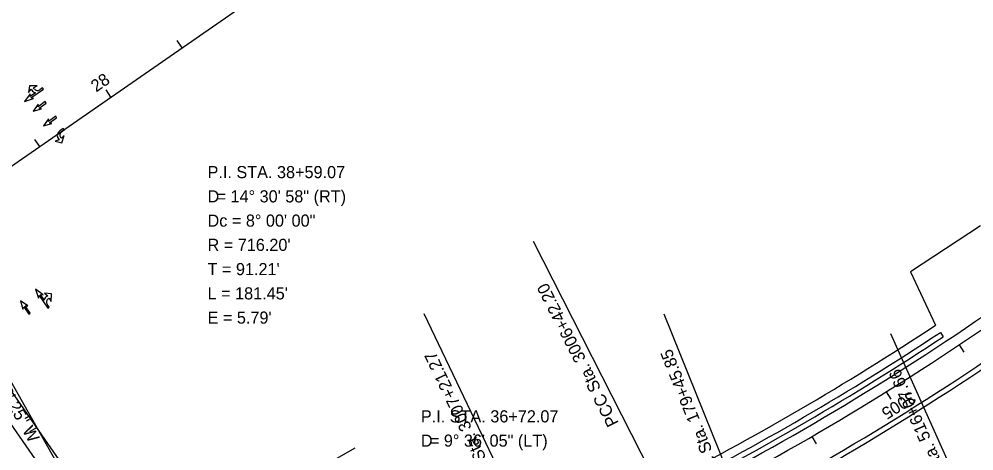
# Model space of a CAD drawing. Extents: x 2189265 to 2197064, y 659983 to 677528.
# Drawn here: x 2192580 to 2193131, y 667342 to 667591 of the extents above; entities that cross this region are included whole.
import ezdxf

# ---------------------------------------------------------------- set-up
doc = ezdxf.new("R2010")
doc.units = 0
for name, color, linetype in [('GE_P_CL_50', 7, 'Continuous'), ('PM_P_Cells', 7, 'Continuous'), ('PM_P_Lane_Line', 7, 'Continuous'), ('PV_P_EOP', 7, 'Continuous'), ('PV_P_Shoulder', 7, 'Continuous'), ('RD_P_Wall', 7, 'Continuous'), ('RW_P_Const_Limits', 7, 'Continuous')]:
    doc.layers.add(name, color=color, linetype=linetype)

msp = doc.modelspace()

# ---------------------------------------------------------------- linework, layer by layer
at = {"layer": 'GE_P_CL_50'}
for p, q in [((2192527.97, 667472.65), (2193370.58, 668057.72)), ((2192674.39, 667574.32), (2192671.54, 667578.42)), ((2192633.32, 667545.8), (2192630.47, 667549.91)), ((2192592.25, 667517.28), (2192589.4, 667521.39)), ((2192640.35, 667267.41), (2192521.85, 667476.51)), ((2192955.41, 667308.01), (2192876.92, 667462.41)), ((2192884.56, 667273.06), (2192813.98, 667420.61)), ((2193010.8, 667275.33), (2192952.26, 667420.41)), ((2193149.98, 667259.97), (2193082.96, 667409.22)), ((2193122.37, 667402.73), (2193125.15, 667398.57)), ((2193080.35, 667375.65), (2193082.99, 667371.41)), ((2192590.71, 667355.01), (2192586.36, 667352.54)), ((2193037.51, 667349.86), (2193040.03, 667345.54)), ((2192642.53, 667268.64), (2192774.17, 667343.24))]:
    msp.add_line(p, q, dxfattribs=at)
for centre, radius, start, end in [((2191939.71, 669929.66), 2864.79, 291.97539, 307.59317), ((2191598.14, 670728.12), 3819.72, 292.26234, 306.25122), ((2192214.68, 668765.06), 1637.02, 296.94788, 312.45474)]:
    msp.add_arc(centre, radius, start, end, dxfattribs=at)
at = {"layer": 'PM_P_Cells'}
for p, q in [((2192586.28, 667552.39), (2192585.85, 667548.44)), ((2192590.74, 667552.23), (2192586.28, 667552.39)), ((2192588.68, 667551.21), (2192590.74, 667552.23)), ((2192593.19, 667552.11), (2192593.19, 667552.11)), ((2192586.78, 667547.67), (2192583.46, 667543.34)), ((2192585.85, 667548.44), (2192587.34, 667550.28)), ((2192586.64, 667546.15), (2192586.78, 667547.67)), ((2192587.21, 667545.33), (2192594.43, 667550.32)), ((2192587.34, 667550.28), (2192587.72, 667549.74)), ((2192589.06, 667550.66), (2192588.68, 667551.21)), ((2192582.51, 667544.71), (2192582.51, 667544.71)), ((2192583.46, 667543.34), (2192588.68, 667544.93)), ((2192588.68, 667544.93), (2192587.21, 667545.33)), ((2192591.36, 667541.72), (2192588.4, 667537.59)), ((2192595.46, 667543.19), (2192591.29, 667540.25)), ((2192591.29, 667540.25), (2192591.36, 667541.72)), ((2192591.87, 667539.43), (2192596.04, 667542.37)), ((2192596.04, 667542.37), (2192595.46, 667543.19)), ((2192595.75, 667542.78), (2192595.75, 667542.78)), ((2192588.4, 667537.59), (2192593.28, 667538.99)), ((2192588.4, 667537.59), (2192588.4, 667537.59)), ((2192593.28, 667538.99), (2192591.87, 667539.43)), ((2192597.33, 667533.25), (2192594.37, 667529.12)), ((2192594.37, 667529.12), (2192599.25, 667530.53)), ((2192601.44, 667534.72), (2192597.27, 667531.78)), ((2192597.27, 667531.78), (2192597.33, 667533.25)), ((2192597.85, 667530.96), (2192602.01, 667533.9)), ((2192599.25, 667530.53), (2192597.85, 667530.96)), ((2192602.01, 667533.9), (2192601.44, 667534.72)), ((2192601.73, 667534.31), (2192601.73, 667534.31)), ((2192594.37, 667529.12), (2192594.37, 667529.12)), ((2192605.8, 667527.67), (2192603.78, 667526.24)), ((2192604.86, 667525.78), (2192606.38, 667526.85)), ((2192606.38, 667526.85), (2192605.8, 667527.67)), ((2192607.72, 667524.95), (2192607.72, 667524.95)), ((2192603.4, 667521.08), (2192601.19, 667520.33)), ((2192601.19, 667520.33), (2192601.19, 667520.33)), ((2192601.19, 667520.33), (2192605.01, 667519.36)), ((2192603.02, 667521.63), (2192603.4, 667521.08)), ((2192604.71, 667522), (2192604.3, 667522.58)), ((2192606.35, 667523.57), (2192604.71, 667522)), ((2192605.01, 667519.36), (2192606.35, 667523.57)), ((2192594.22, 667431.68), (2192589.89, 667435.01)), ((2192589.89, 667435.01), (2192591.48, 667429.79)), ((2192591.26, 667435.96), (2192591.26, 667435.96)), ((2192591.48, 667429.79), (2192591.88, 667431.25)), ((2192591.88, 667431.25), (2192596.88, 667424.04)), ((2192592.71, 667431.82), (2192594.22, 667431.68)), ((2192598.94, 667432.18), (2192595, 667432.61)), ((2192595, 667432.61), (2192596.84, 667431.12)), ((2192596.84, 667431.12), (2192596.29, 667430.74)), ((2192598.78, 667427.73), (2192598.94, 667432.18)), ((2192581.22, 667428.2), (2192581.22, 667428.2)), ((2192585.32, 667425.2), (2192581.22, 667428.2)), ((2192581.22, 667428.2), (2192582.58, 667423.3)), ((2192597.22, 667429.41), (2192597.76, 667429.79)), ((2192597.76, 667429.79), (2192598.78, 667427.73)), ((2192582.58, 667423.3), (2192583.03, 667424.7)), ((2192583.03, 667424.7), (2192585.93, 667420.51)), ((2192586.75, 667421.08), (2192583.85, 667425.27)), ((2192583.85, 667425.27), (2192585.32, 667425.2)), ((2192585.93, 667420.51), (2192586.75, 667421.08)), ((2192586.34, 667420.8), (2192586.34, 667420.8)), ((2192598.66, 667425.27), (2192598.66, 667425.27))]:
    msp.add_line(p, q, dxfattribs=at)
for points in [[(2192589.8, 667548.34), (2192586.64, 667546.15)], [(2192594.43, 667550.32), (2192593.86, 667551.15), (2192592.26, 667550.04)], [(2192594.89, 667428.67), (2192592.71, 667431.82)], [(2192596.88, 667424.04), (2192597.7, 667424.61), (2192596.59, 667426.21)]]:
    msp.add_lwpolyline(points, dxfattribs=at)
for centre, radius, end in [((2192605.67, 667523.56), 3.28, 216.1128), ((2192606.18, 667523.9), 2.3, 215.2043)]:
    msp.add_arc(centre, radius, 125.2043, end, dxfattribs=at)
for centre, major_axis, start_param, end_param in [((2192590.4, 667551.57), (1.9, -2.74), 4.706822, 5.480615), ((2192590.91, 667551.86), (-1.29, 1.86), 1.539851, 3.172538), ((2192598.12, 667428.06), (-2.74, -1.9), 4.706822, 5.480615), ((2192598.41, 667427.55), (1.86, 1.29), 1.539851, 3.172538)]:
    msp.add_ellipse(centre, major_axis=major_axis, ratio=0.975002, start_param=start_param, end_param=end_param, dxfattribs=at)
at = {"layer": 'PM_P_Lane_Line'}
for p, q in [((2192700.27, 667196.7), (2192539.03, 667429.25)), ((2192529.84, 667422.88), (2192639.18, 667265.18))]:
    msp.add_line(p, q, dxfattribs=at)
at = {"layer": 'PV_P_EOP'}
for radius in [1637.02, 1653.02]:
    msp.add_arc((2192214.68, 668765.06), radius, 296.94788, 312.45474, dxfattribs=at)
at = {"layer": 'PV_P_Shoulder'}
for radius in [1631.02, 1656.02]:
    msp.add_arc((2192214.68, 668765.06), radius, 296.94788, 312.45474, dxfattribs=at)
at = {"layer": 'RD_P_Wall'}
msp.add_line((2193111.56, 667409.96), (2193113.22, 667407.46), dxfattribs=at)
for radius in [1625.02, 1628.02]:
    msp.add_arc((2192214.68, 668765.06), radius, 296.94788, 303.49902, dxfattribs=at)
at = {"layer": 'RW_P_Const_Limits'}
for p, q in [((2193134.77, 667471.56), (2193094.29, 667444.88)), ((2193094.29, 667444.88), (2193108.8, 667414.13))]:
    msp.add_line(p, q, dxfattribs=at)
msp.add_arc((2192214.68, 668765.06), 1620.02, 296.94788, 303.49902, dxfattribs=at)

# ---------------------------------------------------------------- texts
at = {"layer": 'GE_P_CL_50'}
for s, rotation, p in [('28', 34.774, (2192624.8, 667548.41)), ('PCC Sta. 3006+42.20', 116.9479, (2192926.23, 667357.68)), ('N 29%%d 32\' 25" W', 299.5403, (2192553.74, 667403.2)), ('PC Sta. 179+45.85', 111.9754, (2192986.04, 667327.34)), ('CS Sta. 3007+21.27', 115.5642, (2192856.59, 667323.42)), ('PCC Sta. 516+07.66', 114.1812, (2193123.24, 667310.99)), ('3005', 211.925, (2193094.64, 667376.31))]:
    msp.add_text(s, height=7, rotation=rotation, dxfattribs=at).set_placement(p)
for s, p in [('P.I. STA. 38+59.07', (2192689, 667499)), ('D', (2192689, 667485)), ('  = 14%%d 30\' 58" (RT)', (2192689, 667485)), ('Dc = 8%%d 00\' 00"', (2192689, 667471)), ("R = 716.20'", (2192689, 667457)), ("T = 91.21'", (2192689, 667443)), ("L = 181.45'", (2192689, 667429)), ("E = 5.79'", (2192689, 667415)), ('P.I. STA. 36+72.07', (2192812, 667358)), ('D', (2192812, 667344)), ('  = 9%%d 36\' 05" (LT)', (2192812, 667344))]:
    msp.add_text(s, height=7, dxfattribs=at).set_placement(p)

doc.saveas('drawing.dxf')
